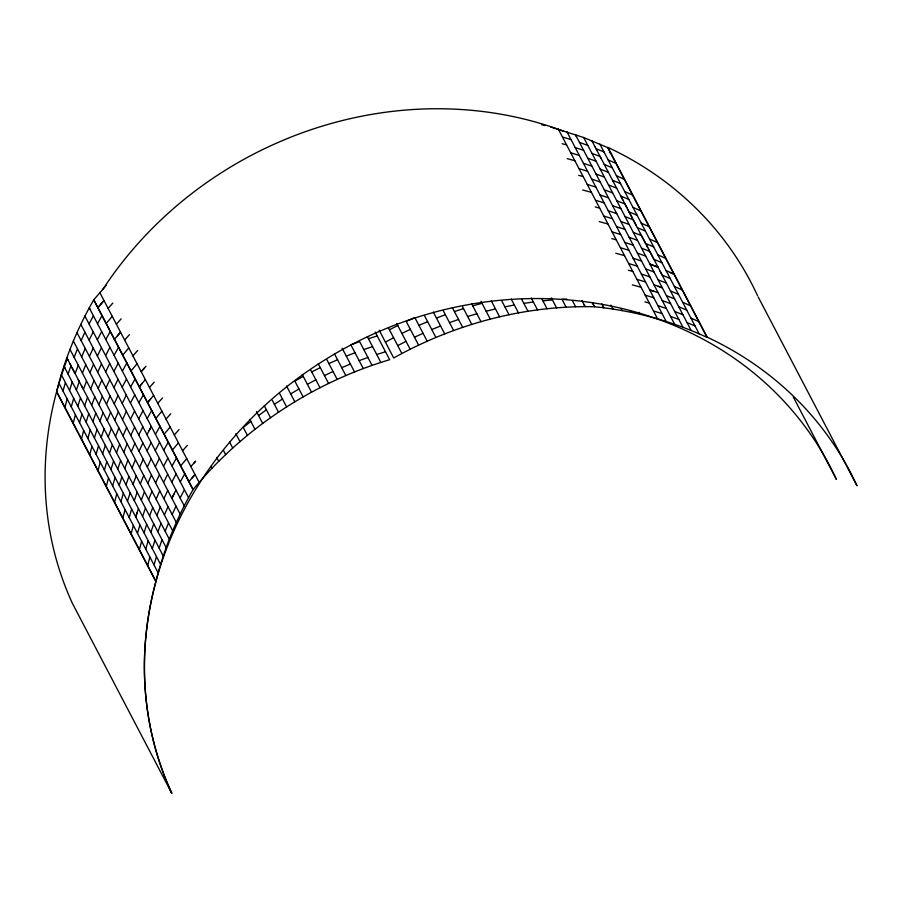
<?xml version="1.0" encoding="UTF-8"?>
<svg xmlns="http://www.w3.org/2000/svg" width="902" height="902" viewBox="0 0 902 902"><rect width="100%" height="100%" fill="white"/><g stroke="black" fill="none" stroke-linecap="round" stroke-linejoin="round"><path stroke-width="1.35" d="M58.855 383.091L56.657 391.502L155.967 581.294C163.939 549.149 176.589 518.21 193.118 489.527L93.797 299.735C78.733 325.904 66.861 353.945 58.855 383.079L158.166 572.883M64.933 407.321L67.131 398.898M73.209 423.128L75.407 414.717M81.484 438.947L83.683 430.536M89.76 454.766L91.959 446.343M98.036 470.585L100.235 462.162M106.312 486.392L108.511 477.981M114.588 502.211L116.786 493.8M122.864 518.03L125.062 509.607M131.14 533.849L133.338 525.426M139.415 549.656L141.614 541.245M147.691 565.475L149.89 557.064M62.993 390.994L65.418 382.561M71.269 406.802L73.693 398.38M79.545 422.621L81.969 414.198M87.821 438.44L90.245 430.006M96.097 454.258L98.521 445.825M104.373 470.066L106.797 461.644M112.649 485.885L115.073 477.462M120.924 501.704L123.349 493.27M129.2 517.522L131.624 509.089M137.476 533.33L139.9 524.908M145.752 549.149L148.176 540.726M154.028 564.968L156.452 556.545M69.555 390.476L72.216 382.042M77.831 406.283L80.492 397.861M86.107 422.102L88.768 413.668M94.383 437.921L97.044 429.487M102.659 453.74L105.32 445.306M110.935 469.547L113.596 461.125M119.211 485.366L121.871 476.933M127.486 501.185L130.159 492.751M137.093 512.787L135.762 517.004L138.434 508.57M144.038 532.811L146.71 524.389M152.314 548.63L154.986 540.197M68.078 374.127L70.987 365.705L69.984 363.799M76.354 389.946L79.263 381.523L78.237 379.562M84.63 405.765L87.539 397.342M92.906 421.584L95.815 413.15M101.182 437.391L104.091 428.969M109.458 453.21L112.367 444.787M117.734 469.029L120.642 460.606M126.009 484.848L128.918 476.425M134.285 500.666L137.194 492.233M142.561 516.474L145.47 508.051M150.848 532.293L153.746 523.87M159.124 548.112L162.022 539.689M78.26 365.209L75.125 373.62L72.047 367.745M83.401 389.427L86.536 381.016M91.677 405.246L94.811 396.835M99.953 421.065L103.087 412.654M108.229 436.884L111.363 428.473M116.505 452.691L119.639 444.28M124.78 468.51L127.915 460.099M133.056 484.329L136.191 475.918M141.332 500.148L144.467 491.737M149.608 515.955L152.742 507.544M157.884 531.774L161.03 523.363M74.122 357.293L77.504 348.905M82.398 373.112L85.78 364.724M90.674 388.931L94.056 380.543M98.949 404.75L102.332 396.361M107.225 420.558L110.608 412.169M115.501 436.376L118.884 427.988M123.777 452.195L127.159 443.807M132.053 468.014L135.435 459.625M140.329 483.822L143.711 475.433M148.605 499.64L151.987 491.252M156.88 515.459L160.263 507.071M165.167 531.278L168.539 522.889M81.642 356.82L85.262 348.465M89.918 372.627L93.537 364.273M98.194 388.446L101.813 380.092M106.47 404.265L110.089 395.91M114.746 420.084L118.365 411.729M123.022 435.892L126.641 427.537M131.297 451.71L134.917 443.356M139.573 467.529L143.192 459.174M147.849 483.348L151.468 474.993M156.125 499.167L159.744 490.812M164.401 514.974L168.02 506.62M81.124 340.55L84.968 332.24M89.399 356.369L93.244 348.059M97.675 372.188L101.52 363.867M105.951 388.007L109.796 379.686M114.227 403.814L118.072 395.504M122.503 419.633L126.348 411.323M130.779 435.452L134.624 427.131M139.055 451.271L142.899 442.95M147.33 467.078L151.175 458.768M155.606 482.897L159.462 474.587M163.882 498.716L167.738 490.406M172.158 514.535L176.014 506.214M89.106 340.144L93.199 331.88M97.382 355.963L101.475 347.698M105.658 371.782L109.751 363.517M113.934 387.601L118.027 379.336M122.21 403.408L126.303 395.144M130.486 419.227L134.578 410.962M138.761 435.046L142.854 426.781M147.037 450.865L151.13 442.6M155.324 466.672L159.406 458.408M163.6 482.491L167.682 474.226M173.917 494.172L171.876 498.31L175.958 490.045M89.061 323.976L93.38 315.768M97.337 339.795L101.655 331.586M105.613 355.602L109.931 347.405M113.889 371.421L118.207 363.224M122.165 387.24L126.483 379.032M130.44 403.059L134.759 394.85M138.716 418.866L143.035 410.669M146.992 434.685L151.31 426.488L149.157 430.581M155.268 450.504L159.598 442.296M163.544 466.323L167.873 458.115M171.82 482.142L176.149 473.933M180.096 497.949L184.425 489.752M97.517 323.683L102.073 315.542M105.793 339.502L110.348 331.361M114.069 355.309L118.624 347.18M122.345 371.128L126.9 362.999M130.621 386.947L135.176 378.806M138.897 402.754L143.452 394.625M147.173 418.573L151.728 410.444M155.448 434.392L160.015 426.263M163.736 450.211L168.291 442.07M172.011 466.03L176.566 457.889M180.287 481.837L184.842 473.708M106.12 323.592L112.243 316.32M114.396 339.411L120.518 332.128L117.452 335.769M122.672 355.23L128.794 347.947M130.948 371.038L137.07 363.765M142.279 383.226L139.224 386.857L145.346 379.584M150.555 399.045L147.5 402.675L153.622 395.392M155.775 418.494L161.898 411.211M164.051 434.313L170.174 427.029M172.327 450.121L178.449 442.848M180.603 465.939L186.737 458.667M188.879 481.758L195.012 474.475L191.946 478.116M106.165 285.438L93.707 299.87L193.017 489.662C241.725 430.412 307.943 386.045 380.836 362.424M108.105 308.405L112.851 303.049M116.381 324.224L121.127 318.857M124.656 340.043L129.403 334.676M132.932 355.862L137.679 350.495M144.376 368.095L141.208 371.669L145.966 366.302M149.484 387.488L154.242 382.121M157.76 403.307L162.518 397.94M166.036 419.126L170.782 413.759M174.311 434.933L179.07 429.577M182.587 450.752L187.345 445.396M190.874 466.571L195.621 461.204L194.031 462.997M250.835 421.403L243.258 427.469L247.396 435.373M258.547 415.518L266.406 409.812M274.377 404.31L282.484 399M290.692 393.892L298.99 388.987M303.252 376.382L294.853 381.084L303.128 396.891M385.425 342.14L393.588 337.709M592.524 302.846L594.565 306.748C524.592 305.147 454.698 323.987 393.7 357.959L379.201 330.245M307.39 384.297L315.869 379.81M389.45 329.794L397.759 325.521M397.726 345.613L406.035 341.328M311.731 371.906L320.289 367.633M401.897 333.424L410.342 329.32M324.427 375.548L333.041 371.489M406.204 321.405L413.702 317.978M414.48 337.224L423.061 333.289M328.903 363.585L337.562 359.751M418.923 325.385L427.627 321.642M341.7 367.666L350.416 364.047M431.765 329.546L440.582 325.983M346.278 356.143L355.016 352.738M436.444 318.079L445.374 314.719M350.878 344.835L359.65 341.655L372.064 365.378M359.154 360.653L367.926 357.474M449.512 322.623L458.543 319.455M363.788 349.57L372.56 346.605M454.394 311.551L463.527 308.597M368.433 338.701L377.228 335.95M376.709 354.509L385.504 351.769L389.641 359.672L380.847 362.424L367.373 336.683M467.664 316.501L476.865 313.761M472.727 305.857L482.006 303.331M486.144 311.235L495.491 308.924M504.894 306.849L514.354 304.989M523.837 303.376L533.353 301.99M542.88 300.84L552.419 299.926M566.738 299.047L561.957 299.261L566.095 307.165M550.671 127.002L583.673 137.51L607.734 147.624L707.044 337.416C671.618 320.887 633.351 310.671 594.486 306.748L592.422 302.813M541.854 124.792L545.112 125.592M562.16 143.7L566.591 144.918M567.223 158.628L574.867 160.736M578.712 175.326L583.143 176.544M582.703 189.972L591.419 192.363M595.275 206.964L599.695 208.182M599.255 221.599L607.971 224M611.827 238.602L616.246 239.819M615.807 253.236L624.522 255.627M628.367 270.228L632.798 271.446M632.358 284.863L641.074 287.264M644.93 301.866L649.35 303.083M562.453 137.014L571.034 139.607M570.729 152.821L579.309 155.426M579.005 168.64L587.585 171.245M587.281 184.459L595.861 187.064M595.557 200.278L604.137 202.871M603.833 216.085L612.413 218.69M612.108 231.904L620.689 234.509M620.384 247.723L628.965 250.328M628.66 263.542L637.24 266.135M636.936 279.349L645.516 281.954M645.212 295.168L653.792 297.773M653.488 310.987L662.068 313.592M575.172 147.522L583.628 150.318M583.447 163.341L591.904 166.137M591.723 179.148L600.18 181.956M599.999 194.967L608.455 197.775M608.275 210.786L616.731 213.594M616.551 226.605L625.007 229.401M624.827 242.412L633.283 245.22M633.103 258.231L641.559 261.039M641.378 274.05L649.835 276.858M658.11 292.665L649.654 289.869L653.95 291.29M657.93 305.677L666.386 308.484M579.49 142.415L587.811 145.414M587.766 158.233L596.087 161.232M596.042 174.052L604.363 177.051M604.317 189.86L612.638 192.87M612.593 205.679L620.914 208.678M620.869 221.497L629.19 224.497M629.145 237.316L637.466 240.315M637.421 253.135L645.742 256.134M645.697 268.943L654.018 271.942M653.973 284.761L662.293 287.761L658.122 286.261M662.248 300.58L670.569 303.579M670.524 316.399L678.845 319.398M591.949 153.329L600.112 156.52L601.082 158.357M600.225 169.136L608.388 172.327M608.5 184.955L616.664 188.146M616.776 200.774L624.939 203.965L626.89 207.685M625.052 216.593L633.215 219.784L640.51 233.719M633.328 232.412L641.491 235.591L648.786 249.527M641.604 248.219L649.778 251.41L691.157 330.493M658.156 279.857L666.33 283.048M666.431 295.676L674.606 298.855M674.707 311.483L682.882 314.674M594.903 146.552L595.974 148.605L604.002 151.987M604.25 164.423L612.278 167.795M620.553 183.613L612.526 180.242L613.484 182.057M628.829 199.432L620.802 196.061L622.73 199.737M629.077 211.869L637.105 215.251M637.353 227.687L645.381 231.059M653.657 246.877L645.629 243.506L640.352 233.415M661.933 262.696L653.905 259.325L648.628 249.223M670.209 278.515L662.192 275.133L660.219 271.389M670.468 290.951L678.484 294.323M678.744 306.77L686.76 310.141M687.02 322.589L695.036 325.96M608.14 159.891L616.01 163.442M616.416 175.71L624.285 179.261M624.691 191.528L632.561 195.08M632.967 207.347L640.837 210.888M641.243 223.155L649.113 226.706M649.519 238.974L657.389 242.525M657.795 254.792L665.665 258.344M666.071 270.6L673.941 274.152L670.006 272.381M674.346 286.419L682.216 289.97M682.622 302.238L690.492 305.789M690.898 318.056L698.768 321.597M758.232 297.04L856.9 485.603M793.275 396.981L836.391 479.39A367.576 329.162 -27.6 0 0 366.494 337.201A367.576 329.162 -27.6 0 0 171.763 793.253L72.453 603.461A367.576 329.162 -27.6 0 1 63.58 369.11M599.864 144.072L699.174 333.864M591.836 140.701L595.049 146.834M595.974 148.582L597.034 150.623M627.939 209.692L632.077 217.607M596.932 150.42L636.384 225.838M646.644 245.423L647.715 247.475M583.673 137.51L682.983 327.302M674.662 324.303L575.352 134.511L576.389 136.495M566.896 131.703L666.206 321.495M558.315 129.099L657.626 318.891M639.044 312.317L640.082 314.313M630.194 310.513L631.152 312.351M621.106 308.676L622.109 310.604M610.891 305.09L612.988 309.093M602.818 305.981L603.765 307.796L601.69 303.816M581.891 300.49L585.105 306.624L584.09 304.684M572.443 300.67L575.623 306.736M551.381 297.931L556.557 307.83M541.843 298.833L547.018 308.743M531.267 297.998L537.491 309.893M521.751 299.374L527.974 311.28M511.22 299.024L518.492 312.904M501.76 300.851L509.032 314.753M491.353 301.009L499.629 316.839M480.969 301.336L490.282 319.139M471.667 303.827L481.003 321.664M462.467 306.59L471.802 324.416M452.319 307.571L462.681 327.37M443.288 310.728L453.65 330.527M433.332 312.126L444.72 333.887M424.504 315.677L435.903 337.449M414.773 317.459L427.198 341.204M406.204 321.394L418.618 345.128M396.7 323.491L410.173 349.243M388.401 327.787L401.864 353.516M375.187 332.049L385.504 351.769M350.855 344.801L363.292 368.557M342.129 348.206L354.554 371.951M334.45 353.798L345.838 375.57M326.828 359.616L337.179 379.404M318.214 363.675L328.565 383.451M310.694 369.91L320.007 387.725M302.215 374.398L311.528 392.201M286.532 385.955L294.83 401.796M279.361 393.046L286.622 406.903M272.303 400.33L278.515 412.214M264.286 405.776L270.544 417.716M256.461 411.526L262.685 423.421M249.786 419.396L254.973 429.307M235.839 433.704L239.988 441.619M229.514 441.89L232.727 448.035M223.572 450.639L225.647 454.608M216.672 457.393L218.735 461.339M211 466.278L212.015 468.217M99.829 292.598L199.15 482.39M90.2 309.69L89.242 307.864L188.563 497.656M84.923 316.072L184.233 505.864M80.83 324.337L180.152 514.129M76.986 332.646L176.296 522.438M73.366 341.001L172.677 530.793M69.984 349.39L169.305 539.182M166.16 547.593L66.849 357.801L67.853 359.729M81.349 385.515L82.375 387.477M163.262 556.015L63.941 366.223L65 368.23M61.28 374.657L160.59 564.449M56.567 391.851L155.888 581.643A367.633 329.207 -27.6 0 0 171.752 793.253M64.031 367.813A367.576 329.162 -27.6 0 1 67.334 358.782M102.704 289.598A367.576 329.162 -27.6 0 1 563.141 131.038M609.357 152.472A367.576 329.162 -27.6 0 1 611.657 153.768M757.601 295.8A367.633 329.207 -27.6 0 0 607.88 147.398L707.191 337.19A367.633 329.219 -27.6 0 1 856.911 485.592M100.911 304.132L97.844 307.785L103.967 300.501L100.911 304.132M658.054 267.229L649.88 264.038L658.054 267.229"/></g></svg>
